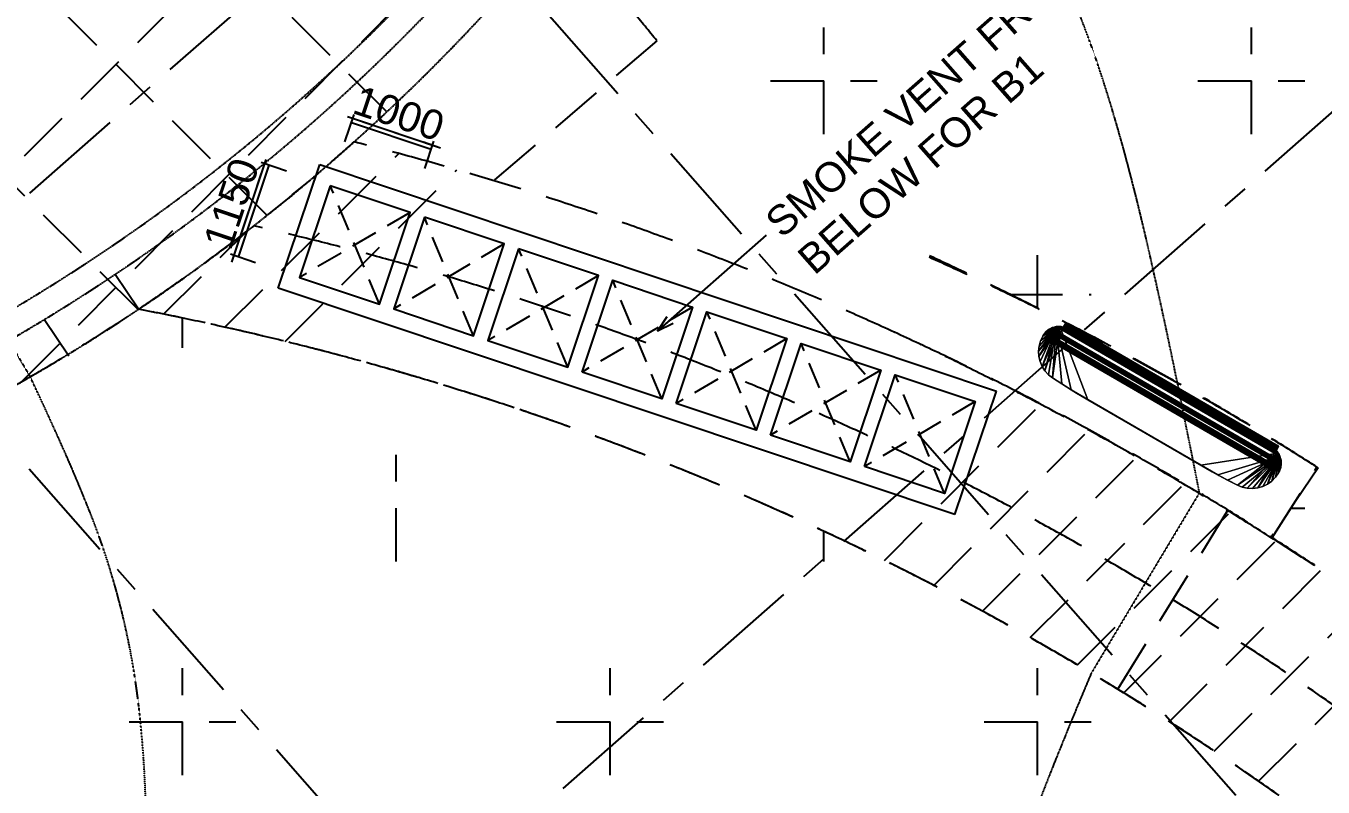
# Model space of a CAD drawing. Header units: millimetres. Extents: x 832728086 to 834530684, y 817551485 to 818349469.
# Drawn here: x 834335435 to 834350846, y 817988443 to 817997492 of the extents above; entities that cross this region are included whole.
import ezdxf

# ---------------------------------------------------------------- set-up
doc = ezdxf.new("R2010")
doc.units = ezdxf.units.MM
doc.header["$LTSCALE"] = 100
doc.linetypes.add('Grid Line', pattern=[22.225, 12.7, -3.175, 3.175, -3.175])
doc.linetypes.add('Hidden', pattern=[9.525, 6.35, -3.175])
for name, color, linetype in [('+C-10', 10, 'Continuous'), ('+C-160', 160, 'Hidden'), ('000-Tactile-l', 8, 'Continuous'), ('DLN020__', 6, 'Continuous'), ('DLN270__', 3, 'Continuous'), ('DLN990__', 1, 'Continuous'), ('stand alone bench$0$00X-Park Signage Structures', 7, 'Continuous')]:
    doc.layers.add(name, color=color, linetype=linetype)
doc.styles.get("Standard").update_dxf_attribs({"font": 'swiss.ttf'})
doc.styles.add('Swis721tBT', font='swissl.ttf')
doc.dimstyles.new('INTDIM350', dxfattribs={"dimtxt": 350, "dimasz": 200, "dimexe": 100, "dimexo": 150, "dimgap": 100, "dimtad": 1, "dimdec": 0, "dimzin": 9, "dimdsep": 46, "dimtxsty": 'Swis721tBT', "dimblk": 'OPEN30', "dimcen": -125, "dimclrd": 256, "dimclre": 256, "dimclrt": 2, "dimaunit": 1, "dimadec": 1, "dimazin": 0, "dimtfac": 0.444444, "dimtdec": 0, "dimtix": 1, "dimtmove": 2, "dimatfit": 3, "dimldrblk": 'OPEN30', "dimfxl": 0, "dimtolj": 1, "dimlwd": -1, "dimlwe": -1, "dimarcsym": 0})

# ---------------------------------------------------------------- blocks, each defined once
blk = doc.blocks.new('_Open30')
at = {"color": 0, "linetype": 'ByBlock', "lineweight": -2}
for p, q in [((-1, 0.268), (0, 0)), ((0, 0), (-1, -0.268)), ((0, 0), (-1, 0))]:
    blk.add_line(p, q, dxfattribs=at)
blk = doc.blocks.new('*D105')
at = {"layer": 'Defpoints', "color": 0}
for p in [(834338324, 817995836), (834338672, 817995719, 0), (834338306, 817994629, 0)]:
    blk.add_point(p, dxfattribs=at)
at = {"layer": 'DLN270__', "linetype": 'Continuous'}
for p, q in [((834338529, 817995767), (834338229, 817995868)), ((834337959, 817994745), (834338324, 817995836)), ((834338164, 817994677), (834337864, 817994777))]:
    blk.add_line(p, q, dxfattribs=at)
at = {"layer": 'DLN270__', "color": 2, "insert": (834337876, 817995380), "char_height": 350, "attachment_point": 5, "rotation": 71.4788, "style": 'Swis721tBT'}
blk.add_mtext('\\A1;1150', dxfattribs=at)
blk = doc.blocks.new('*D106')
at = {"layer": 'Defpoints', "color": 0}
for p in [(834340251, 817996028), (834339178, 817995971), (834340126, 817995653)]:
    blk.add_point(p, dxfattribs=at)
at = {"layer": 'DLN270__', "linetype": 'Continuous'}
for p, q in [((834339225, 817996113), (834339335, 817996441)), ((834339303, 817996346), (834340251, 817996028)), ((834340174, 817995796), (834340283, 817996123))]:
    blk.add_line(p, q, dxfattribs=at)
at = {"layer": 'DLN270__', "color": 2, "insert": (834339866, 817996452), "char_height": 350, "attachment_point": 5, "rotation": 341.4788, "style": 'Swis721tBT'}
blk.add_mtext('\\A1;1000', dxfattribs=at)
blk = doc.blocks.new('tactile')
at = {"layer": '000-Tactile-l', "ltscale": 5e-05}
for radius, start, end in [(19.516, 262.7863, 352.5256), (19.341, 262.7987, 352.513), (19.691, 262.7741, 352.5381)]:
    blk.add_arc((834323.328, 818015.51), radius, start, end, dxfattribs=at)
blk = doc.blocks.new('stand alone bench$0$park bench')
at = {"layer": 'stand alone bench$0$00X-Park Signage Structures', "color": 0, "lineweight": 18}
mesh = blk.add_polyface(dxfattribs=at)
corners = [(-1.499, -0.586), (-1.537, -0.562), (-1.569, -0.531), (-1.594, -0.494), (-1.61, -0.453), (-1.618, -0.409), (-1.619, -0.396), (-1.619, -0.383), (-1.614, -0.321), (-1.598, -0.26), (-1.573, -0.204), (-1.538, -0.152), (-1.495, -0.107), (-1.446, -0.069), (-1.39, -0.041), (-1.331, -0.022), (-1.269, -0.014), (-1.023, -0.003), (-0.776, 0), (0.776, 0), (1.023, -0.003), (1.269, -0.014), (1.331, -0.022), (1.39, -0.041), (1.446, -0.069), (1.495, -0.107), (1.538, -0.152), (1.573, -0.204), (1.598, -0.26), (1.614, -0.321), (1.619, -0.383), (1.619, -0.396), (1.618, -0.409), (1.61, -0.453), (1.594, -0.494), (1.569, -0.531), (1.537, -0.562), (1.499, -0.586)]
mesh.append_faces([[corners[k] for k in face] for face in [(35, 33, 34)]], dxfattribs={"vtx0": -1, "color": 0})
mesh.append_faces([[corners[k] for k in face] for face in [(30, 37, 29)]], dxfattribs={"vtx0": -1, "vtx1": -1, "color": 0})
mesh.append_faces([[corners[k] for k in face] for face in [(0, 18, 19, 37), (37, 23, 24), (37, 32, 33)]], dxfattribs={"vtx0": -1, "vtx2": -1, "color": 0})
mesh.append_faces([[corners[k] for k in face] for face in [(0, 12, 13, 14), (0, 16, 17, 18), (0, 14, 15, 16), (0, 7, 8, 9), (37, 19, 20, 21), (37, 21, 22, 23), (37, 30, 31, 32)]], dxfattribs={"vtx0": -1, "vtx3": -1, "color": 0})
mesh.append_faces([[corners[k] for k in face] for face in [(11, 12, 0, 10), (6, 7, 0, 5), (9, 10, 0), (25, 26, 37, 24), (26, 27, 37), (28, 29, 37, 27), (36, 37, 33, 35)]], dxfattribs={"vtx1": -1, "vtx2": -1, "color": 0})
mesh.append_faces([[corners[k] for k in face] for face in [(1, 2, 3, 0)]], dxfattribs={"vtx2": -1, "color": 0})
mesh.append_faces([[corners[k] for k in face] for face in [(3, 4, 5, 0)]], dxfattribs={"vtx2": -1, "vtx3": -1, "color": 0})
mesh = blk.add_polyface(dxfattribs=at)
corners = [(-1.618, -0.409, 0.42), (-1.61, -0.453, 0.418), (-1.593, -0.495, 0.416), (-1.567, -0.533, 0.414), (-1.535, -0.564, 0.413), (1.535, -0.564, 0.413), (1.567, -0.533, 0.414), (1.593, -0.495, 0.416), (1.61, -0.453, 0.418), (1.618, -0.409, 0.42), (1.619, -0.396, 0.421), (1.619, -0.383, 0.421), (1.614, -0.321, 0.424), (1.598, -0.26, 0.427), (1.573, -0.204, 0.43), (1.538, -0.152, 0.433), (1.495, -0.107, 0.435), (1.446, -0.069, 0.437), (1.39, -0.041, 0.438), (1.331, -0.022, 0.439), (1.269, -0.014, 0.439), (1.139, -0.007, 0.44), (1.008, -0.003, 0.44), (-1.008, -0.003, 0.44), (-1.139, -0.007, 0.44), (-1.269, -0.014, 0.439), (-1.331, -0.022, 0.439), (-1.39, -0.041, 0.438), (-1.446, -0.069, 0.437), (-1.495, -0.107, 0.435), (-1.538, -0.152, 0.433), (-1.573, -0.204, 0.43), (-1.598, -0.26, 0.427), (-1.614, -0.321, 0.424), (-1.619, -0.383, 0.421), (-1.619, -0.396, 0.421)]
mesh.append_faces([[corners[k] for k in face] for face in [(2, 4, 1), (31, 4, 30), (27, 4, 26), (26, 4, 25), (8, 5, 7), (15, 5, 14)]], dxfattribs={"vtx0": -1, "vtx1": -1, "color": 0})
mesh.append_faces([[corners[k] for k in face] for face in [(4, 34, 35), (4, 33, 34), (4, 32, 33), (4, 0, 1), (4, 31, 32), (4, 27, 28), (4, 23, 24), (23, 4, 5, 22), (5, 12, 13), (5, 13, 14), (5, 10, 11), (5, 16, 17), (5, 15, 16)]], dxfattribs={"vtx0": -1, "vtx2": -1, "color": 0})
mesh.append_faces([[corners[k] for k in face] for face in [(3, 4, 2)]], dxfattribs={"vtx1": -1, "color": 0})
mesh.append_faces([[corners[k] for k in face] for face in [(35, 0, 4), (29, 30, 4), (28, 29, 4), (24, 25, 4), (9, 10, 5), (11, 12, 5), (8, 9, 5), (19, 20, 5), (20, 21, 5), (21, 22, 5), (18, 19, 5), (17, 18, 5)]], dxfattribs={"vtx1": -1, "vtx2": -1, "color": 0})
mesh.append_faces([[corners[k] for k in face] for face in [(5, 6, 7)]], dxfattribs={"vtx2": -1, "color": 0})
mesh = blk.add_polyface(dxfattribs=at)
corners = [(-1.618, -0.409), (-1.618, -0.409, 0.42), (-1.619, -0.396, 0.421), (-1.619, -0.383, 0.421), (-1.614, -0.321, 0.424), (-1.598, -0.26, 0.427), (-1.573, -0.204, 0.43), (-1.538, -0.152, 0.433), (-1.495, -0.107, 0.435), (-1.446, -0.069, 0.437), (-1.39, -0.041, 0.438), (-1.331, -0.022, 0.439), (-1.269, -0.014, 0.439), (-1.269, -0.014), (-1.331, -0.022), (-1.39, -0.041), (-1.446, -0.069), (-1.495, -0.107), (-1.538, -0.152), (-1.573, -0.204), (-1.598, -0.26), (-1.614, -0.321), (-1.619, -0.383), (-1.619, -0.396)]
mesh.append_faces([[corners[k] for k in face] for face in [(1, 2, 23, 0)]], dxfattribs={"vtx1": -1, "color": 0})
mesh.append_faces([[corners[k] for k in face] for face in [(2, 3, 22, 23), (4, 5, 20, 21), (3, 4, 21, 22), (5, 6, 19, 20), (18, 19, 6, 7), (7, 8, 17, 18), (8, 9, 16, 17), (10, 11, 14, 15), (9, 10, 15, 16)]], dxfattribs={"vtx1": -1, "vtx3": -1, "color": 0})
mesh.append_faces([[corners[k] for k in face] for face in [(11, 12, 13, 14)]], dxfattribs={"vtx3": -1, "color": 0})
mesh = blk.add_polyface(dxfattribs=at)
corners = [(-1.269, -0.014), (-1.269, -0.014, 0.439), (-1.139, -0.007, 0.44), (-1.008, -0.003, 0.44), (-0.931, -0.001, 0.44), (-0.853, 0, 0.44), (-0.776, 0, 0.44), (-0.776, 0), (-1.023, -0.003)]
mesh.append_faces([[corners[k] for k in face] for face in [(4, 8, 3)]], dxfattribs={"vtx0": -1, "vtx1": -1, "color": 0})
mesh.append_faces([[corners[k] for k in face] for face in [(4, 7, 8), (7, 4, 5)]], dxfattribs={"vtx0": -1, "vtx2": -1, "color": 0})
mesh.append_faces([[corners[k] for k in face] for face in [(1, 2, 0)]], dxfattribs={"vtx1": -1, "color": 0})
mesh.append_faces([[corners[k] for k in face] for face in [(8, 0, 2), (2, 3, 8)]], dxfattribs={"vtx1": -1, "vtx2": -1, "color": 0})
mesh.append_faces([[corners[k] for k in face] for face in [(5, 6, 7)]], dxfattribs={"vtx2": -1, "color": 0})
mesh = blk.add_polyface(dxfattribs=at)
corners = [(0.776, 0, 0.44), (-0.776, 0, 0.44), (-0.853, 0, 0.44), (-0.931, -0.001, 0.44), (-1.008, -0.003, 0.44), (1.008, -0.003, 0.44), (0.931, -0.001, 0.44), (0.853, 0, 0.44)]
mesh.append_faces([[corners[k] for k in face] for face in [(2, 7, 0, 1)]], dxfattribs={"vtx0": -1, "color": 0})
mesh.append_faces([[corners[k] for k in face] for face in [(3, 6, 7, 2)]], dxfattribs={"vtx0": -1, "vtx2": -1, "color": 0})
mesh.append_faces([[corners[k] for k in face] for face in [(4, 5, 6, 3)]], dxfattribs={"vtx2": -1, "color": 0})
mesh = blk.add_polyface(dxfattribs=at)
corners = [(-0.776, 0, 0.44), (0.776, 0, 0.44), (0.776, 0), (-0.776, 0)]
mesh.append_faces([[corners[k] for k in face] for face in [(0, 1, 2, 3)]], dxfattribs={"color": 0})
mesh = blk.add_polyface(dxfattribs=at)
corners = [(1.269, -0.014, 0.439), (1.269, -0.014), (1.023, -0.003), (0.776, 0), (0.776, 0, 0.44), (0.853, 0, 0.44), (0.931, -0.001, 0.44), (1.008, -0.003, 0.44), (1.139, -0.007, 0.44)]
mesh.append_faces([[corners[k] for k in face] for face in [(1, 8, 0)]], dxfattribs={"vtx0": -1, "color": 0})
mesh.append_faces([[corners[k] for k in face] for face in [(3, 6, 2), (6, 3, 5), (7, 2, 6)]], dxfattribs={"vtx0": -1, "vtx1": -1, "color": 0})
mesh.append_faces([[corners[k] for k in face] for face in [(8, 1, 2)]], dxfattribs={"vtx0": -1, "vtx2": -1, "color": 0})
mesh.append_faces([[corners[k] for k in face] for face in [(4, 5, 3)]], dxfattribs={"vtx1": -1, "color": 0})
mesh.append_faces([[corners[k] for k in face] for face in [(7, 8, 2)]], dxfattribs={"vtx1": -1, "vtx2": -1, "color": 0})
mesh = blk.add_polyface(dxfattribs=at)
corners = [(1.618, -0.409, 0.42), (1.618, -0.409), (1.619, -0.396), (1.619, -0.383), (1.614, -0.321), (1.598, -0.26), (1.573, -0.204), (1.538, -0.152), (1.495, -0.107), (1.446, -0.069), (1.39, -0.041), (1.331, -0.022), (1.269, -0.014), (1.269, -0.014, 0.439), (1.331, -0.022, 0.439), (1.39, -0.041, 0.438), (1.446, -0.069, 0.437), (1.495, -0.107, 0.435), (1.538, -0.152, 0.433), (1.573, -0.204, 0.43), (1.598, -0.26, 0.427), (1.614, -0.321, 0.424), (1.619, -0.383, 0.421), (1.619, -0.396, 0.421)]
mesh.append_faces([[corners[k] for k in face] for face in [(2, 23, 0, 1)]], dxfattribs={"vtx0": -1, "color": 0})
mesh.append_faces([[corners[k] for k in face] for face in [(11, 14, 15, 10), (9, 16, 17, 8), (10, 15, 16, 9), (8, 17, 18, 7), (7, 18, 19, 6), (6, 19, 20, 5), (5, 20, 21, 4), (3, 22, 23, 2), (4, 21, 22, 3)]], dxfattribs={"vtx0": -1, "vtx2": -1, "color": 0})
mesh.append_faces([[corners[k] for k in face] for face in [(12, 13, 14, 11)]], dxfattribs={"vtx2": -1, "color": 0})
mesh = blk.add_polyface(dxfattribs=at)
corners = [(-1.439, -0.606, 0.277), (-1.439, -0.606, 0.386), (-1.459, -0.601, 0.393), (-1.479, -0.595, 0.4), (-1.498, -0.587, 0.406), (-1.517, -0.576, 0.41), (-1.535, -0.564, 0.413), (-1.567, -0.533, 0.414), (-1.593, -0.495, 0.416), (-1.61, -0.453, 0.418), (-1.618, -0.409, 0.42), (-1.618, -0.409), (-1.61, -0.453), (-1.594, -0.494), (-1.569, -0.531), (-1.537, -0.562), (-1.499, -0.586), (-1.488, -0.591, 0.075), (-1.476, -0.596, 0.141), (-1.464, -0.6, 0.197), (-1.452, -0.603, 0.242)]
mesh.append_faces([[corners[k] for k in face] for face in [(19, 3, 18), (6, 15, 5)]], dxfattribs={"vtx0": -1, "vtx1": -1, "color": 0})
mesh.append_faces([[corners[k] for k in face] for face in [(19, 2, 3), (2, 20, 0), (18, 3, 4), (5, 16, 17), (17, 4, 5), (7, 14, 15), (5, 15, 16), (9, 12, 13)]], dxfattribs={"vtx0": -1, "vtx2": -1, "color": 0})
mesh.append_faces([[corners[k] for k in face] for face in [(19, 20, 2), (17, 18, 4), (6, 7, 15), (9, 10, 12), (8, 9, 13), (7, 8, 14), (13, 14, 8)]], dxfattribs={"vtx1": -1, "vtx2": -1, "color": 0})
mesh.append_faces([[corners[k] for k in face] for face in [(0, 1, 2), (10, 11, 12)]], dxfattribs={"vtx2": -1, "color": 0})
mesh = blk.add_polyface(dxfattribs=at)
corners = [(-1.461, -0.382, 0.494), (-1.461, -0.383, 0.481), (-1.461, -0.387, 0.468), (-1.461, -0.395, 0.458), (-1.461, -0.404, 0.449), (-1.461, -0.416, 0.444), (-1.461, -0.429, 0.441), (-1.461, -0.562, 0.435), (-1.461, -0.574, 0.434), (-1.461, -0.586, 0.437), (-1.461, -0.596, 0.442), (-1.461, -0.606, 0.449), (-1.461, -0.613, 0.458), (-1.461, -0.618, 0.469), (-1.461, -0.62, 0.481), (-1.461, -0.661, 1.062), (-1.461, -0.66, 1.073), (-1.461, -0.657, 1.085), (-1.461, -0.651, 1.095), (-1.461, -0.643, 1.103), (-1.461, -0.634, 1.11), (-1.461, -0.623, 1.114), (-1.461, -0.611, 1.115), (-1.461, -0.516, 1.107), (-1.461, -0.504, 1.104), (-1.461, -0.493, 1.099), (-1.461, -0.484, 1.091), (-1.461, -0.477, 1.081), (-1.461, -0.472, 1.07), (-1.461, -0.438, 0.928), (-1.461, -0.411, 0.784), (-1.461, -0.392, 0.639)]
mesh.append_faces([[corners[k] for k in face] for face in [(3, 0, 1, 2)]], dxfattribs={"vtx0": -1, "color": 0})
mesh.append_faces([[corners[k] for k in face] for face in [(31, 7, 14, 30)]], dxfattribs={"vtx0": -1, "vtx1": -1, "vtx2": -1, "color": 0})
mesh.append_faces([[corners[k] for k in face] for face in [(30, 14, 15), (7, 31, 0, 6)]], dxfattribs={"vtx0": -1, "vtx2": -1, "color": 0})
mesh.append_faces([[corners[k] for k in face] for face in [(15, 28, 29, 30), (7, 12, 13, 14)]], dxfattribs={"vtx0": -1, "vtx3": -1, "color": 0})
mesh.append_faces([[corners[k] for k in face] for face in [(27, 28, 26)]], dxfattribs={"vtx1": -1, "color": 0})
mesh.append_faces([[corners[k] for k in face] for face in [(22, 23, 15)]], dxfattribs={"vtx1": -1, "vtx2": -1, "color": 0})
mesh.append_faces([[corners[k] for k in face] for face in [(23, 24, 28, 15), (5, 6, 0, 3)]], dxfattribs={"vtx1": -1, "vtx2": -1, "vtx3": -1, "color": 0})
mesh.append_faces([[corners[k] for k in face] for face in [(19, 20, 15, 16)]], dxfattribs={"vtx1": -1, "vtx3": -1, "color": 0})
mesh.append_faces([[corners[k] for k in face] for face in [(17, 18, 19, 16), (3, 4, 5), (10, 11, 12, 9)]], dxfattribs={"vtx2": -1, "color": 0})
mesh.append_faces([[corners[k] for k in face] for face in [(24, 25, 26, 28), (20, 21, 22, 15), (7, 8, 9, 12)]], dxfattribs={"vtx2": -1, "vtx3": -1, "color": 0})
mesh = blk.add_polyface(dxfattribs=at)
corners = [(-1.461, -0.429, 0.441), (-1.461, -0.416, 0.444), (-1.461, -0.404, 0.449), (-1.461, -0.395, 0.458), (-1.461, -0.387, 0.468), (-1.461, -0.383, 0.481), (-1.461, -0.382, 0.494), (1.461, -0.382, 0.494), (1.461, -0.383, 0.481), (1.461, -0.387, 0.468), (1.461, -0.395, 0.458), (1.461, -0.404, 0.449), (1.461, -0.416, 0.444), (1.461, -0.429, 0.441)]
mesh.append_faces([[corners[k] for k in face] for face in [(1, 12, 13, 0)]], dxfattribs={"vtx0": -1, "color": 0})
mesh.append_faces([[corners[k] for k in face] for face in [(5, 8, 9, 4), (4, 9, 10, 3), (2, 11, 12, 1), (11, 2, 3, 10)]], dxfattribs={"vtx0": -1, "vtx2": -1, "color": 0})
mesh.append_faces([[corners[k] for k in face] for face in [(5, 6, 7, 8)]], dxfattribs={"vtx3": -1, "color": 0})
mesh = blk.add_polyface(dxfattribs=at)
corners = [(-1.461, -0.382, 0.494), (-1.461, -0.392, 0.639), (-1.461, -0.411, 0.784), (-1.461, -0.438, 0.928), (-1.461, -0.472, 1.07), (1.461, -0.472, 1.07), (1.461, -0.438, 0.928), (1.461, -0.411, 0.784), (1.461, -0.392, 0.639), (1.461, -0.382, 0.494)]
mesh.append_faces([[corners[k] for k in face] for face in [(5, 6, 3, 4)]], dxfattribs={"vtx1": -1, "color": 0})
mesh.append_faces([[corners[k] for k in face] for face in [(2, 3, 6, 7), (7, 8, 1, 2)]], dxfattribs={"vtx1": -1, "vtx3": -1, "color": 0})
mesh.append_faces([[corners[k] for k in face] for face in [(8, 9, 0, 1)]], dxfattribs={"vtx3": -1, "color": 0})
mesh = blk.add_polyface(dxfattribs=at)
corners = [(-1.461, -0.429, 0.441), (1.461, -0.429, 0.441), (1.461, -0.562, 0.435), (-1.461, -0.562, 0.435)]
mesh.append_faces([[corners[k] for k in face] for face in [(0, 1, 2, 3)]], dxfattribs={"color": 0})
mesh = blk.add_polyface(dxfattribs=at)
corners = [(1.618, -0.409), (1.618, -0.409, 0.42), (1.61, -0.453, 0.418), (1.593, -0.495, 0.416), (1.567, -0.533, 0.414), (1.535, -0.564, 0.413), (1.517, -0.576, 0.41), (1.498, -0.587, 0.406), (1.479, -0.595, 0.4), (1.459, -0.601, 0.393), (1.439, -0.606, 0.386), (1.439, -0.606, 0.277), (1.452, -0.603, 0.242), (1.464, -0.6, 0.197), (1.476, -0.596, 0.141), (1.488, -0.591, 0.075), (1.499, -0.586), (1.537, -0.562), (1.569, -0.531), (1.594, -0.494), (1.61, -0.453)]
mesh.append_faces([[corners[k] for k in face] for face in [(11, 9, 10)]], dxfattribs={"vtx0": -1, "color": 0})
mesh.append_faces([[corners[k] for k in face] for face in [(14, 8, 13)]], dxfattribs={"vtx0": -1, "vtx1": -1, "color": 0})
mesh.append_faces([[corners[k] for k in face] for face in [(3, 18, 19), (4, 17, 18), (15, 6, 7), (13, 8, 9), (6, 16, 17)]], dxfattribs={"vtx0": -1, "vtx2": -1, "color": 0})
mesh.append_faces([[corners[k] for k in face] for face in [(0, 1, 20)]], dxfattribs={"vtx1": -1, "color": 0})
mesh.append_faces([[corners[k] for k in face] for face in [(1, 2, 20), (4, 5, 17), (3, 4, 18), (2, 3, 19), (19, 20, 2), (5, 6, 17), (7, 8, 14), (15, 16, 6), (14, 15, 7), (12, 13, 9), (11, 12, 9)]], dxfattribs={"vtx1": -1, "vtx2": -1, "color": 0})
mesh = blk.add_polyface(dxfattribs=at)
corners = [(1.461, -0.382, 0.494), (1.461, -0.392, 0.639), (1.461, -0.411, 0.784), (1.461, -0.438, 0.928), (1.461, -0.472, 1.07), (1.461, -0.477, 1.081), (1.461, -0.484, 1.091), (1.461, -0.493, 1.099), (1.461, -0.504, 1.104), (1.461, -0.516, 1.107), (1.461, -0.611, 1.115), (1.461, -0.623, 1.114), (1.461, -0.634, 1.11), (1.461, -0.643, 1.103), (1.461, -0.651, 1.095), (1.461, -0.657, 1.085), (1.461, -0.66, 1.073), (1.461, -0.661, 1.062), (1.461, -0.62, 0.481), (1.461, -0.618, 0.47), (1.461, -0.614, 0.46), (1.461, -0.608, 0.452), (1.461, -0.601, 0.452), (1.461, -0.601, 0.445), (1.461, -0.592, 0.439), (1.461, -0.583, 0.436), (1.461, -0.572, 0.434), (1.461, -0.562, 0.435), (1.461, -0.429, 0.441), (1.461, -0.416, 0.444), (1.461, -0.404, 0.449), (1.461, -0.395, 0.458), (1.461, -0.387, 0.468), (1.461, -0.383, 0.481)]
mesh.append_faces([[corners[k] for k in face] for face in [(12, 10, 11)]], dxfattribs={"vtx0": -1, "color": 0})
mesh.append_faces([[corners[k] for k in face] for face in [(19, 22, 18), (2, 18, 1)]], dxfattribs={"vtx0": -1, "vtx1": -1, "color": 0})
mesh.append_faces([[corners[k] for k in face] for face in [(27, 1, 18, 22)]], dxfattribs={"vtx0": -1, "vtx1": -1, "vtx2": -1, "vtx3": -1, "color": 0})
mesh.append_faces([[corners[k] for k in face] for face in [(0, 27, 28, 33), (27, 0, 1), (10, 16, 17, 9)]], dxfattribs={"vtx0": -1, "vtx2": -1, "color": 0})
mesh.append_faces([[corners[k] for k in face] for face in [(17, 3, 4, 9)]], dxfattribs={"vtx0": -1, "vtx2": -1, "vtx3": -1, "color": 0})
mesh.append_faces([[corners[k] for k in face] for face in [(22, 25, 26, 27), (9, 5, 6, 7), (10, 14, 15, 16)]], dxfattribs={"vtx0": -1, "vtx3": -1, "color": 0})
mesh.append_faces([[corners[k] for k in face] for face in [(24, 25, 22, 23)]], dxfattribs={"vtx1": -1, "color": 0})
mesh.append_faces([[corners[k] for k in face] for face in [(32, 33, 28, 31), (4, 5, 9), (13, 14, 10, 12)]], dxfattribs={"vtx1": -1, "vtx2": -1, "color": 0})
mesh.append_faces([[corners[k] for k in face] for face in [(17, 18, 2, 3)]], dxfattribs={"vtx1": -1, "vtx3": -1, "color": 0})
mesh.append_faces([[corners[k] for k in face] for face in [(20, 21, 22, 19), (7, 8, 9)]], dxfattribs={"vtx2": -1, "color": 0})
mesh.append_faces([[corners[k] for k in face] for face in [(28, 29, 30, 31)]], dxfattribs={"vtx3": -1, "color": 0})
mesh = blk.add_polyface(dxfattribs=at)
corners = [(-1.535, -0.564, 0.413), (-1.517, -0.576, 0.41), (-1.498, -0.587, 0.406), (-1.479, -0.595, 0.4), (-1.459, -0.601, 0.393), (-1.439, -0.606, 0.386), (-1.431, -0.607, 0.384), (-1.424, -0.608, 0.381), (-1.417, -0.609, 0.377), (-1.41, -0.61, 0.373), (-1.404, -0.611, 0.367), (-1.404, -0.611, 0.359), (1.404, -0.611, 0.359), (1.404, -0.611, 0.367), (1.41, -0.61, 0.373), (1.417, -0.609, 0.377), (1.424, -0.608, 0.381), (1.431, -0.607, 0.384), (1.439, -0.606, 0.386), (1.459, -0.601, 0.393), (1.479, -0.595, 0.4), (1.498, -0.587, 0.406), (1.517, -0.576, 0.41), (1.535, -0.564, 0.413)]
mesh.append_faces([[corners[k] for k in face] for face in [(1, 22, 23, 0)]], dxfattribs={"vtx0": -1, "color": 0})
mesh.append_faces([[corners[k] for k in face] for face in [(10, 13, 14, 9), (7, 16, 17, 6), (8, 15, 16, 7), (9, 14, 15, 8), (6, 17, 18, 5), (5, 18, 19, 4), (4, 19, 20, 3), (2, 21, 22, 1), (3, 20, 21, 2)]], dxfattribs={"vtx0": -1, "vtx2": -1, "color": 0})
mesh.append_faces([[corners[k] for k in face] for face in [(11, 12, 13, 10)]], dxfattribs={"vtx2": -1, "color": 0})
mesh = blk.add_polyface(dxfattribs=at)
corners = [(-1.439, -0.606, 0.277), (-1.452, -0.603, 0.242), (-1.464, -0.6, 0.197), (-1.476, -0.596, 0.141), (-1.488, -0.591, 0.075), (-1.499, -0.586), (1.499, -0.586), (1.488, -0.591, 0.075), (1.476, -0.596, 0.141), (1.464, -0.6, 0.197), (1.452, -0.603, 0.242), (1.439, -0.606, 0.277), (1.421, -0.609, 0.319), (1.404, -0.611, 0.359), (-1.404, -0.611, 0.359), (-1.421, -0.609, 0.319)]
mesh.append_faces([[corners[k] for k in face] for face in [(0, 2, 15), (13, 8, 12)]], dxfattribs={"vtx0": -1, "vtx1": -1, "color": 0})
mesh.append_faces([[corners[k] for k in face] for face in [(14, 3, 4), (15, 2, 3), (3, 14, 15), (14, 5, 6, 13), (13, 6, 7), (12, 8, 9)]], dxfattribs={"vtx0": -1, "vtx2": -1, "color": 0})
mesh.append_faces([[corners[k] for k in face] for face in [(1, 2, 0), (10, 11, 9)]], dxfattribs={"vtx1": -1, "color": 0})
mesh.append_faces([[corners[k] for k in face] for face in [(4, 5, 14), (7, 8, 13), (11, 12, 9)]], dxfattribs={"vtx1": -1, "vtx2": -1, "color": 0})
mesh = blk.add_polyface(dxfattribs=at)
corners = [(-1.461, -0.472, 1.07), (-1.461, -0.477, 1.081), (-1.461, -0.484, 1.091), (-1.461, -0.493, 1.099), (-1.461, -0.504, 1.104), (-1.461, -0.516, 1.107), (1.461, -0.516, 1.107), (1.461, -0.504, 1.104), (1.461, -0.493, 1.099), (1.461, -0.484, 1.091), (1.461, -0.477, 1.081), (1.461, -0.472, 1.07)]
mesh.append_faces([[corners[k] for k in face] for face in [(1, 10, 11, 0)]], dxfattribs={"vtx0": -1, "color": 0})
mesh.append_faces([[corners[k] for k in face] for face in [(4, 7, 8, 3), (3, 8, 9, 2), (2, 9, 10, 1)]], dxfattribs={"vtx0": -1, "vtx2": -1, "color": 0})
mesh.append_faces([[corners[k] for k in face] for face in [(6, 7, 4, 5)]], dxfattribs={"vtx1": -1, "color": 0})
mesh = blk.add_polyface(dxfattribs=at)
corners = [(-1.461, -0.611, 1.115), (1.461, -0.611, 1.115), (1.461, -0.516, 1.107), (-1.461, -0.516, 1.107)]
mesh.append_faces([[corners[k] for k in face] for face in [(0, 1, 2, 3)]], dxfattribs={"color": 0})
mesh = blk.add_polyface(dxfattribs=at)
corners = [(-1.461, -0.62, 0.481), (-1.461, -0.618, 0.469), (-1.461, -0.613, 0.458), (-1.461, -0.606, 0.449), (-1.461, -0.596, 0.442), (-1.461, -0.586, 0.437), (-1.461, -0.574, 0.434), (-1.461, -0.562, 0.435), (1.461, -0.562, 0.435), (1.461, -0.572, 0.434), (1.461, -0.583, 0.436), (1.461, -0.592, 0.439), (1.461, -0.601, 0.445), (1.45, -0.603, 0.447), (1.439, -0.606, 0.449), (1.432, -0.607, 0.45), (1.424, -0.608, 0.452), (1.461, -0.608, 0.452), (1.461, -0.614, 0.46), (1.461, -0.618, 0.47), (1.461, -0.62, 0.481)]
mesh.append_faces([[corners[k] for k in face] for face in [(0, 19, 20)]], dxfattribs={"vtx0": -1, "color": 0})
mesh.append_faces([[corners[k] for k in face] for face in [(7, 9, 6), (15, 3, 14), (3, 16, 2), (14, 3, 13)]], dxfattribs={"vtx0": -1, "vtx1": -1, "color": 0})
mesh.append_faces([[corners[k] for k in face] for face in [(18, 2, 16)]], dxfattribs={"vtx0": -1, "vtx1": -1, "vtx2": -1, "color": 0})
mesh.append_faces([[corners[k] for k in face] for face in [(5, 10, 11), (4, 11, 12), (11, 4, 5), (3, 12, 13), (1, 18, 19), (3, 15, 16), (18, 1, 2), (19, 0, 1)]], dxfattribs={"vtx0": -1, "vtx2": -1, "color": 0})
mesh.append_faces([[corners[k] for k in face] for face in [(17, 18, 16)]], dxfattribs={"vtx1": -1, "color": 0})
mesh.append_faces([[corners[k] for k in face] for face in [(9, 10, 6), (5, 6, 10), (3, 4, 12)]], dxfattribs={"vtx1": -1, "vtx2": -1, "color": 0})
mesh.append_faces([[corners[k] for k in face] for face in [(7, 8, 9)]], dxfattribs={"vtx2": -1, "color": 0})
mesh = blk.add_polyface(dxfattribs=at)
corners = [(-1.461, -0.611, 1.115), (-1.461, -0.623, 1.114), (-1.461, -0.634, 1.11), (-1.461, -0.643, 1.103), (-1.461, -0.651, 1.095), (-1.461, -0.657, 1.085), (-1.461, -0.66, 1.073), (-1.461, -0.661, 1.062), (1.461, -0.661, 1.062), (1.461, -0.66, 1.073), (1.461, -0.657, 1.085), (1.461, -0.651, 1.095), (1.461, -0.643, 1.103), (1.461, -0.634, 1.11), (1.461, -0.623, 1.114), (1.461, -0.611, 1.115)]
mesh.append_faces([[corners[k] for k in face] for face in [(1, 14, 15, 0)]], dxfattribs={"vtx0": -1, "color": 0})
mesh.append_faces([[corners[k] for k in face] for face in [(6, 9, 10, 5), (5, 10, 11, 4), (4, 11, 12, 3), (3, 12, 13, 2), (2, 13, 14, 1)]], dxfattribs={"vtx0": -1, "vtx2": -1, "color": 0})
mesh.append_faces([[corners[k] for k in face] for face in [(7, 8, 9, 6)]], dxfattribs={"vtx2": -1, "color": 0})
mesh = blk.add_polyface(dxfattribs=at)
corners = [(-1.439, -0.606, 0.386), (-1.439, -0.606, 0.277), (-1.421, -0.609, 0.319), (-1.404, -0.611, 0.359), (-1.404, -0.611, 0.367), (-1.41, -0.61, 0.373), (-1.417, -0.609, 0.377), (-1.424, -0.608, 0.381), (-1.431, -0.607, 0.384)]
mesh.append_faces([[corners[k] for k in face] for face in [(2, 0, 1)]], dxfattribs={"vtx0": -1, "color": 0})
mesh.append_faces([[corners[k] for k in face] for face in [(3, 5, 2), (7, 2, 6)]], dxfattribs={"vtx0": -1, "vtx1": -1, "color": 0})
mesh.append_faces([[corners[k] for k in face] for face in [(5, 6, 2), (8, 0, 2), (7, 8, 2)]], dxfattribs={"vtx1": -1, "vtx2": -1, "color": 0})
mesh.append_faces([[corners[k] for k in face] for face in [(3, 4, 5)]], dxfattribs={"vtx2": -1, "color": 0})
mesh = blk.add_polyface(dxfattribs=at)
corners = [(1.439, -0.606, 0.277), (1.439, -0.606, 0.386), (1.431, -0.607, 0.384), (1.424, -0.608, 0.381), (1.417, -0.609, 0.377), (1.41, -0.61, 0.373), (1.404, -0.611, 0.367), (1.404, -0.611, 0.359), (1.421, -0.609, 0.319)]
mesh.append_faces([[corners[k] for k in face] for face in [(7, 5, 6)]], dxfattribs={"vtx0": -1, "color": 0})
mesh.append_faces([[corners[k] for k in face] for face in [(4, 8, 3)]], dxfattribs={"vtx0": -1, "vtx1": -1, "color": 0})
mesh.append_faces([[corners[k] for k in face] for face in [(8, 2, 3), (5, 7, 8)]], dxfattribs={"vtx0": -1, "vtx2": -1, "color": 0})
mesh.append_faces([[corners[k] for k in face] for face in [(0, 1, 8)]], dxfattribs={"vtx1": -1, "color": 0})
mesh.append_faces([[corners[k] for k in face] for face in [(1, 2, 8), (4, 5, 8)]], dxfattribs={"vtx1": -1, "vtx2": -1, "color": 0})
mesh = blk.add_polyface(dxfattribs=at)
corners = [(1.439, -0.606, 0.452), (1.45, -0.603, 0.452), (1.461, -0.601, 0.452), (1.461, -0.608, 0.452), (1.424, -0.608, 0.452), (1.432, -0.607, 0.452)]
mesh.append_faces([[corners[k] for k in face] for face in [(3, 1, 2)]], dxfattribs={"vtx0": -1, "color": 0})
mesh.append_faces([[corners[k] for k in face] for face in [(0, 1, 3)]], dxfattribs={"vtx1": -1, "vtx2": -1, "color": 0})
mesh.append_faces([[corners[k] for k in face] for face in [(3, 4, 5, 0)]], dxfattribs={"vtx3": -1, "color": 0})
mesh = blk.add_polyface(dxfattribs=at)
corners = [(1.439, -0.606, 0.452), (1.432, -0.607, 0.452), (1.424, -0.608, 0.452), (1.432, -0.607, 0.45), (1.439, -0.606, 0.449)]
mesh.append_faces([[corners[k] for k in face] for face in [(1, 3, 0)]], dxfattribs={"vtx0": -1, "vtx1": -1, "color": 0})
mesh.append_faces([[corners[k] for k in face] for face in [(4, 0, 3)]], dxfattribs={"vtx1": -1, "color": 0})
mesh.append_faces([[corners[k] for k in face] for face in [(1, 2, 3)]], dxfattribs={"vtx2": -1, "color": 0})
mesh = blk.add_polyface(dxfattribs=at)
corners = [(1.461, -0.601, 0.452), (1.45, -0.603, 0.452), (1.439, -0.606, 0.452), (1.439, -0.606, 0.449), (1.45, -0.603, 0.447), (1.461, -0.601, 0.445)]
mesh.append_faces([[corners[k] for k in face] for face in [(3, 1, 2)]], dxfattribs={"vtx0": -1, "color": 0})
mesh.append_faces([[corners[k] for k in face] for face in [(4, 0, 1), (1, 3, 4)]], dxfattribs={"vtx0": -1, "vtx2": -1, "color": 0})
mesh.append_faces([[corners[k] for k in face] for face in [(5, 0, 4)]], dxfattribs={"vtx1": -1, "color": 0})
mesh = blk.add_polyface(dxfattribs=at)
corners = [(-1.461, -0.62, 0.481), (1.461, -0.62, 0.481), (1.461, -0.661, 1.062), (-1.461, -0.661, 1.062)]
mesh.append_faces([[corners[k] for k in face] for face in [(0, 1, 2, 3)]], dxfattribs={"color": 0})
blk = doc.blocks.new('A$C062A3D83')
at = {"layer": '+C-160'}
for p, q in [((7369, -14027), (22668, 1272)), ((12051, -11997), (20638, -3410)), ((16388, -8791), (12143, -4546)), ((14966, -10020), (10686, -5741)), ((13434, -11140), (9079, -6785)), ((21582, -9055), (21582, -7785)), ((26662, -9055), (26662, -7785)), ((19598, -7945), (17659, -9607)), ((20947, -8420), (22217, -8420)), ((26027, -8420), (27297, -8420)), ((15921, -8845), (17028, -9216)), ((14466, -11350), (16531, -9285)), ((14547, -10575), (14955, -9357)), ((15181, -11519), (17222, -9478)), ((13737, -11195), (14715, -10218)), ((24122, -11127), (24122, -10325)), ((13440, -11136), (13162, -10721)), ((23782, -10960), (24757, -10960)), ((13962, -11595), (13962, -11241)), ((12609, -11693), (12319, -11259)), ((22301, -14122), (24160, -12263)), ((22888, -14419), (24736, -12570)), ((16502, -14135), (16502, -12865)), ((23465, -14725), (25304, -12886)), ((27454, -13021), (26893, -13849)), ((26906, -13857), (27441, -13013)), ((24034, -15040), (25864, -13211)), ((24594, -15364), (26415, -13543)), ((25075, -15654), (26382, -13523)), ((27130, -13500), (27297, -13500)), ((21582, -14135), (21582, -13776)), ((25145, -15697), (26958, -13884)), ((25687, -16039), (27494, -14232)), ((26221, -16388), (28021, -14588)), ((26747, -16747), (28541, -14952)), ((13962, -16675), (13962, -15405)), ((19042, -16675), (19042, -15405)), ((24122, -16675), (24122, -15405)), ((13327, -16040), (14597, -16040)), ((18407, -16040), (19677, -16040)), ((23487, -16040), (24757, -16040))]:
    blk.add_line(p, q, dxfattribs=at)
at = {"layer": '+C-160', "ltscale": 5e-05}
blk.add_line((26044, -13318), (24759, -15463), dxfattribs=at)
at = {"layer": '+C-160', "ltscale": 0.01}
for radius, end in [(23125, 358.7579), (22625, 358.7579), (22625, 358.7579), (22325, 358.7579), (17125, 358.4469), (23125, 358.4469)]:
    blk.add_arc((567, 8075), radius, 260.0407, end, dxfattribs=at)
at = {"layer": '+C-160', "ltscale": 5e-05}
for centre, radius, start, end in [((11942, -12596), 13616, 17.0634, 21.8128), ((599292, 337840), 683432, 210.400515, 210.783678), ((5147, -14722), 20736, 14.0292, 17.1702), ((-8892, -18302), 35225, 12.9157, 14.143), ((-36191, -24544), 63228, 11.5536, 12.89958), ((-18165, -26376), 33579, 24.0246, 25.464), ((-152880, -48379), 182327, 11.08704, 11.54767), ((-4239, -20273), 18375, 21.709, 24.321), ((4435, -16895), 9067, 6.5578, 22.1487), ((75283, -36867), 54871, 157.0396, 157.9541), ((412, -17362), 13117, 359.3603, 6.5804), ((57835, -29898), 36083, 157.8122, 160.9031)]:
    blk.add_arc(centre, radius, start, end, dxfattribs=at)
at = {"layer": '+C-160'}
for centre, radius, start, end in [((567, 8075), 23125, 303.8268, 311.8679), ((6823, -45417), 37414, 43.4752, 75.7999), ((6823, -45417), 36164, 46.8967, 77.2447), ((6064, -46717), 39912, 57.6149, 65.1469), ((6823, -45417), 34914, 46.8967, 79.0745), ((6064, -46717), 38912, 57.6142, 65.1451)]:
    blk.add_arc(centre, radius, start, end, dxfattribs=at)
for centre, major_axis, start_param, end_param in [((-3144, -26266), (22164, 19016), -0.03094, 0.029881), ((8697, -42143), (-30435, 16541), 4.637981, 4.789894), ((567, 8075), (-11290, 20182), 3.064334, 3.221957), ((6823, -45417), (-33804, 8735), 4.642302, 4.774576), ((6823, -45417), (-25881, 23434), 4.695905, 5.125239), ((7053, -45174), (-29153, 22913), 4.566016, 4.813923)]:
    blk.add_ellipse(centre, major_axis=major_axis, ratio=1, start_param=start_param, end_param=end_param, dxfattribs=at)
at = {"layer": '+C-160', "ltscale": 4}
blk.add_open_spline([(-72340, -33621), (-20541, 11966), (31258, 57553)], degree=2, dxfattribs=at)
at = {"layer": '+C-160', "lineweight": 30, "xscale": 999.9999999999998, "yscale": 999.9999999999998, "zscale": 999.9999999999998, "rotation": 149.8759409045965}
blk.add_blockref('stand alone bench$0$park bench', (25390, -12601, 10994), dxfattribs=at)

msp = doc.modelspace()

# ---------------------------------------------------------------- linework, layer by layer
at = {"layer": '+C-10'}
for p, q in [((834339254.5406, 817996415.0682), (834340361.5953, 817996044.1973)), ((834337879.8473, 817994685.0264), (834338287.9545, 817995903.232))]:
    msp.add_line(p, q, dxfattribs=at)
at = {"layer": 'DLN020__', "linetype": 'Grid Line'}
for p, q in [((834373302.9952, 817961649.638), (834309505.3443, 818034140.7982)), ((834367147.373, 817956232.2294), (834303349.7221, 818028723.3896)), ((834353113.9326, 818011026.4231), (834285504.5139, 817951525.0703)), ((834361118.7104, 818005416.1294), (834291780.7799, 817944393.5568))]:
    msp.add_line(p, q, dxfattribs=at)
at = {"layer": 'DLN990__'}
for p, q in [((834338432.3588, 817994375.7929), (834338924.7249, 817995845.5125)), ((834338924.7249, 817995845.5125), (834346965.5133, 817993151.7934)), ((834346473.1472, 817991682.0738), (834338432.3588, 817994375.7929)), ((834346473.1472, 817991682.0738), (834346965.5133, 817993151.7934))]:
    msp.add_line(p, q, dxfattribs=at)
at = {"layer": 'DLN990__', "linetype": 'Hidden', "ltscale": 0.5}
for p, q in [((834339633.7373, 817994184.2475), (834339050.835, 817995592.3401)), ((834339999.0412, 817995274.6846), (834338685.5311, 817994501.903)), ((834340752.6206, 817993809.4139), (834340169.7183, 817995217.5066)), ((834341117.9245, 817994899.851), (834339804.4144, 817994127.0695)), ((834341871.5039, 817993434.5804), (834341288.6016, 817994842.673)), ((834342236.8078, 817994525.0175), (834340923.2977, 817993752.2359)), ((834342990.3872, 817993059.7468), (834342407.4849, 817994467.8395)), ((834343355.6911, 817994150.1839), (834342042.181, 817993377.4024)), ((834344109.2705, 817992684.9133), (834343526.3682, 817994093.0059)), ((834344474.5743, 817993775.3504), (834343161.0643, 817993002.5688)), ((834345228.1538, 817992310.0797), (834344645.2515, 817993718.1724)), ((834345593.4576, 817993400.5168), (834344279.9476, 817992627.7353)), ((834346347.037, 817991935.2462), (834345764.1347, 817993343.3388)), ((834346712.3409, 817993025.6833), (834345398.8309, 817992252.9017))]:
    msp.add_line(p, q, dxfattribs=at)
at = {"layer": 'DLN990__'}
for points in [[(834339050.835, 817995592.3401), (834338685.5311, 817994501.903), (834339633.7373, 817994184.2475), (834339999.0412, 817995274.6846)], [(834340169.7183, 817995217.5066), (834339804.4144, 817994127.0695), (834340752.6206, 817993809.4139), (834341117.9245, 817994899.851)], [(834341288.6016, 817994842.673), (834340923.2977, 817993752.2359), (834341871.5039, 817993434.5804), (834342236.8078, 817994525.0175)], [(834342042.181, 817993377.4024), (834342407.4849, 817994467.8395), (834343355.6911, 817994150.1839), (834342990.3872, 817993059.7468)], [(834343161.0643, 817993002.5688), (834343526.3682, 817994093.0059), (834344474.5743, 817993775.3504), (834344109.2705, 817992684.9133)], [(834344279.9476, 817992627.7353), (834344645.2515, 817993718.1724), (834345593.4576, 817993400.5168), (834345228.1537, 817992310.0797)], [(834345398.8309, 817992252.9017), (834345764.1347, 817993343.3388), (834346712.3409, 817993025.6833), (834346347.037, 817991935.2462)]]:
    msp.add_lwpolyline(points, close=True, dxfattribs=at)

# ---------------------------------------------------------------- block references
at = {"layer": '+C-160', "ltscale": 5}
msp.add_blockref('A$C062A3D83', (834323333.3128, 818005260.0327), dxfattribs=at)
at = {"layer": '000-Tactile-l', "xscale": 1000, "yscale": 1000, "zscale": 1000}
msp.add_blockref('tactile', (-56.4905, -49.2817, -0.0703), dxfattribs=at)

# ---------------------------------------------------------------- texts
at = {"color": 0, "insert": (834344185.7686, 817995219.7571), "char_height": 350, "width": 5668.114938, "attachment_point": 1, "rotation": 41.35019583}
msp.add_mtext('{\\C7;SMOKE VENT FROM BELOW FOR B1}', dxfattribs=at)

# ---------------------------------------------------------------- dimensions: what is measured, and where the dimension line sits
at = {"layer": 'DLN270__'}
for p1, p2, distance, picture, middle in [((834339177.675, 817995970.9591), (834340125.8811, 817995653.3035), 395.3724, '*D106', (834339866.2729, 817996452.4012)), ((834338306.2487, 817994628.9652), (834338671.5526, 817995719.4024), 366.567, '*D105', (834337875.9441, 817995379.5284, -0.0703))]:
    dim = msp.add_aligned_dim(p1=p1, p2=p2, distance=distance, dimstyle='INTDIM350', dxfattribs=at)
    dim.commit()
    dim.dimension.update_dxf_attribs({"geometry": picture, "text_midpoint": middle})

# ---------------------------------------------------------------- leaders
at = {"color": 0}
msp.add_leader([(834342937.937, 817993863.7174), (834344234.3711, 817995004.6765)], dimstyle='INTDIM350', override={"dimgap": 100, "dimtad": 0}, dxfattribs=at)

doc.saveas('drawing.dxf')
